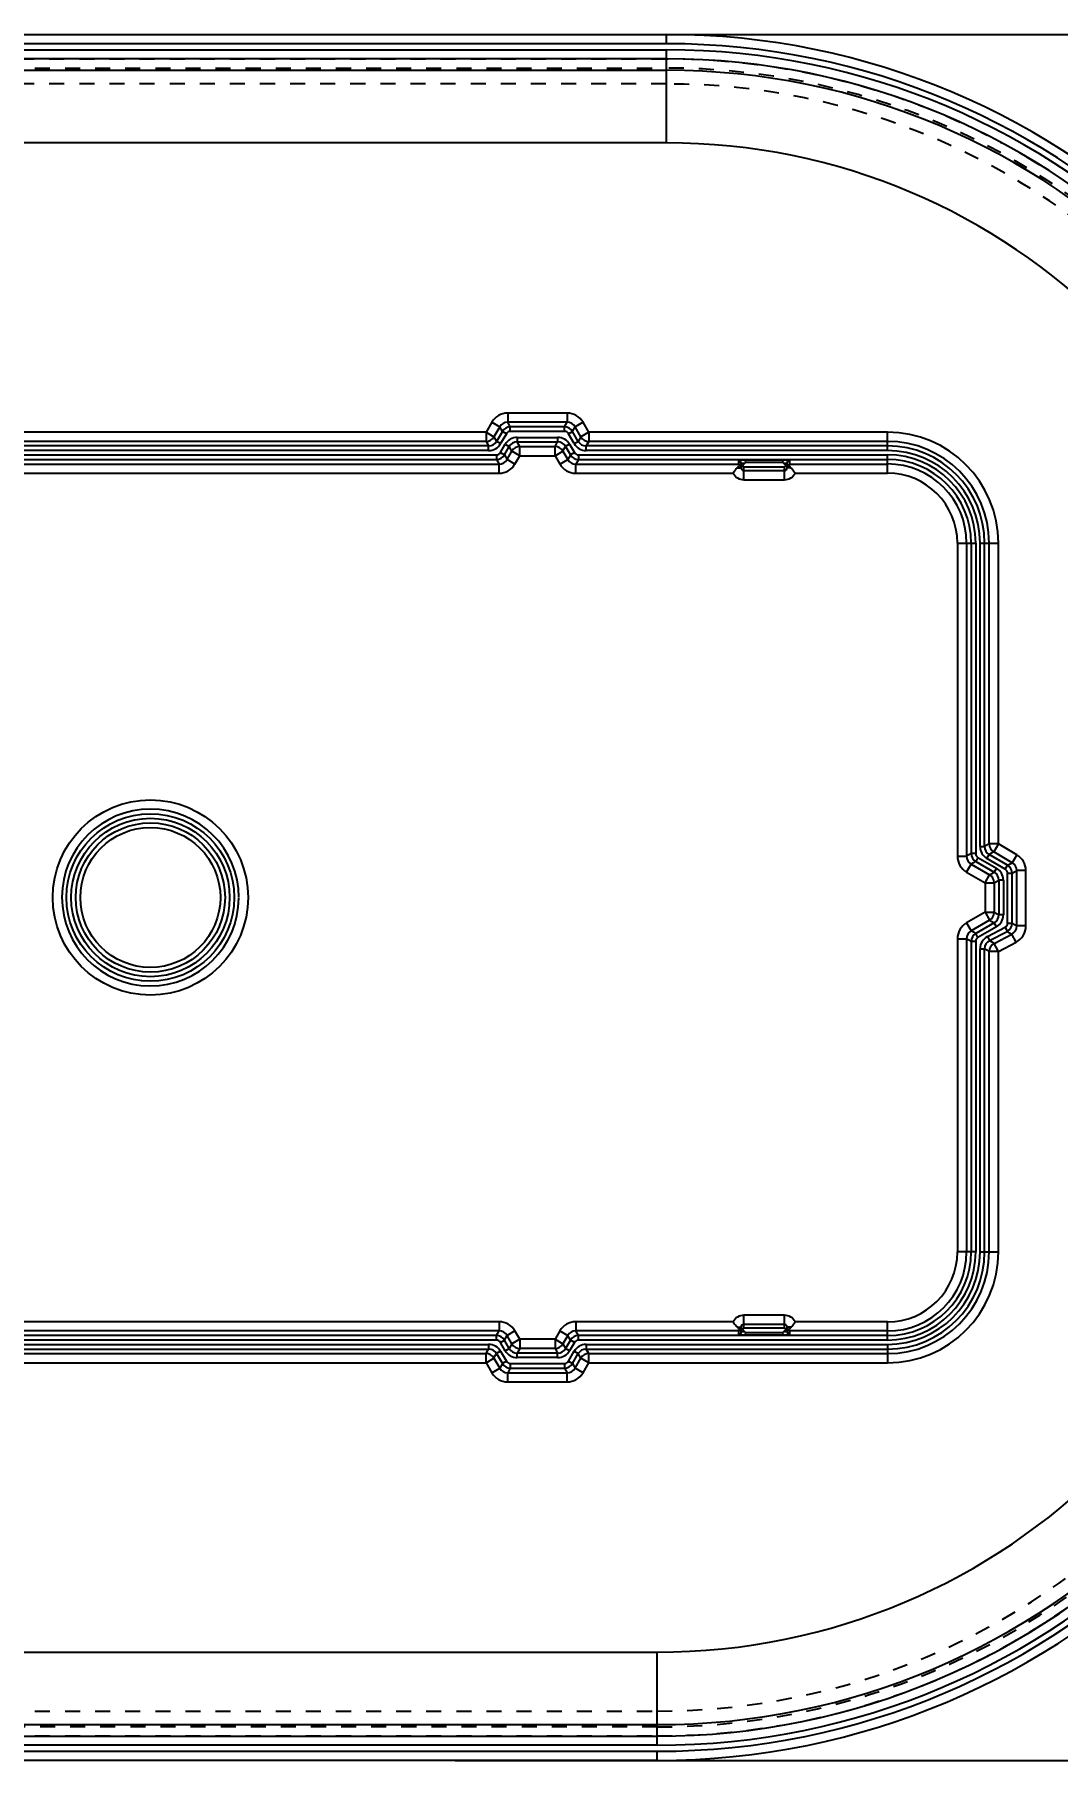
# Model space of a CAD drawing. Header units: millimetres. Extents: x 835 to 1873, y -1769 to 372.
# Drawn here: x 1616.9 to 1727.9, y -22.6 to 164.8 of the extents above; entities that cross this region are included whole.
import ezdxf

# ---------------------------------------------------------------- set-up
doc = ezdxf.new("R2010")
doc.units = ezdxf.units.MM
doc.header["$LTSCALE"] = 16.335
doc.header["$PDMODE"] = 3
doc.header["$PDSIZE"] = 0.3125
doc.linetypes.add('HIDDEN', pattern=[0.2, 0.1, -0.1])
doc.layers.get('0').update_dxf_attribs({"linetype": 'CONTINUOUS'})
doc.layers.get('Defpoints').update_dxf_attribs({"linetype": 'CONTINUOUS'})
doc.layers.add('DEFAULT_2', color=8, linetype='HIDDEN')
doc.styles.get("Standard").update_dxf_attribs({"font": 'txt', "width": 0.8})
doc.dimstyles.get("Standard").update_dxf_attribs({"dimtxt": 0.15625, "dimasz": 0.1875, "dimexe": 0.125, "dimexo": 0.0625, "dimtad": 0, "dimtih": 1, "dimtoh": 1, "dimdsep": 46, "dimtxsty": 'Standard', "dimcen": 0.09, "dimadec": 0, "dimazin": 0, "dimtp": 0.01, "dimtm": 0.01, "dimtfac": 1, "dimtofl": 0, "dimtmove": 0, "dimatfit": 3, "dimfxl": 0, "dimtolj": 1, "dimarcsym": 0})

# ---------------------------------------------------------------- blocks, each defined once
blk = doc.blocks.new('*D7')
at = {"color": 4, "lineweight": -2}
for p, q in [((1662.55, 164.84), (1792.43, 164.84)), ((1792.43, 158.84), (1792.43, 82.47)), ((1792.43, -16.61), (1792.43, 52.6)), ((1662.55, -22.61), (1792.43, -22.61))]:
    blk.add_line(p, q, dxfattribs=at)
at = {"color": 4}
for points in [[(1791.43, 158.84), (1793.43, 158.84), (1792.43, 164.84)], [(1791.43, -16.61), (1793.43, -16.61), (1792.43, -22.61)]]:
    blk.add_solid(points, dxfattribs=at)
at = {"layer": 'Defpoints', "color": 0}
for p in [(1662.55, 164.84), (1662.55, -22.61), (1792.43, -22.61)]:
    blk.add_point(p, dxfattribs=at)
at = {"color": 6, "insert": (1792.43, 67.53), "char_height": 8, "attachment_point": 5, "rotation": 90}
blk.add_mtext('\\A1;187.45', dxfattribs=at)

msp = doc.modelspace()

# ---------------------------------------------------------------- linework, layer by layer
at = {"color": 7, "linetype": 'Continuous'}
for p, q in [((1574.455, 164.842), (1685.455, 164.842)), ((1685.455, 163.842), (1574.455, 163.842)), ((1574.455, 163.183), (1685.455, 163.183)), ((1685.455, 163.842), (1685.455, 164.842)), ((1685.455, 153.074), (1685.455, 163.183)), ((1685.455, 162.198), (1574.455, 162.198)), ((1574.455, 160.953), (1685.455, 160.953)), ((1685.455, 153.074), (1574.455, 153.074)), ((1668.233, 123.726), (1668.233, 122.73)), ((1674.681, 123.726), (1668.233, 123.726)), ((1674.681, 123.726), (1674.681, 122.73)), ((1666.507, 122.73), (1665.882, 121.646)), ((1666.507, 122.73), (1667.37, 122.232)), ((1667.37, 122.232), (1666.744, 121.148)), ((1667.654, 121.739), (1667.37, 122.232)), ((1674.681, 122.73), (1668.233, 122.73)), ((1668.517, 122.237), (1668.233, 122.73)), ((1668.517, 121.739), (1668.517, 122.237)), ((1674.397, 122.237), (1668.517, 122.237)), ((1674.397, 122.237), (1674.681, 122.73)), ((1674.397, 121.739), (1674.397, 122.237)), ((1675.26, 121.739), (1675.544, 122.232)), ((1676.407, 122.73), (1675.544, 122.232)), ((1676.17, 121.148), (1675.544, 122.232)), ((1677.032, 121.646), (1676.407, 122.73)), ((1666.166, 120.157), (1592.744, 120.157)), ((1665.882, 121.646), (1593.028, 121.646)), ((1665.882, 120.65), (1593.028, 120.65)), ((1665.882, 121.646), (1665.882, 120.65)), ((1665.882, 121.646), (1666.744, 121.148)), ((1665.882, 120.65), (1666.166, 120.157)), ((1666.166, 119.659), (1666.166, 120.157)), ((1666.744, 121.148), (1667.029, 120.656)), ((1667.654, 121.739), (1667.029, 120.656)), ((1667.46, 120.407), (1667.029, 120.656)), ((1667.445, 119.437), (1667.966, 120.341)), ((1668.086, 121.49), (1667.46, 120.407)), ((1668.086, 121.49), (1667.654, 121.739)), ((1667.876, 119.188), (1668.398, 120.092)), ((1667.966, 120.341), (1668.398, 120.092)), ((1668.682, 119.599), (1668.398, 120.092)), ((1674.397, 121.739), (1668.517, 121.739)), ((1669.26, 121.088), (1669.26, 120.59)), ((1669.26, 121.088), (1673.654, 121.088)), ((1669.26, 120.59), (1673.654, 120.59)), ((1669.545, 120.097), (1669.26, 120.59)), ((1669.545, 119.101), (1669.545, 120.097)), ((1669.545, 120.097), (1673.369, 120.097)), ((1673.369, 120.097), (1673.654, 120.59)), ((1673.369, 119.101), (1673.369, 120.097)), ((1673.654, 121.088), (1673.654, 120.59)), ((1674.232, 119.599), (1674.516, 120.092)), ((1674.948, 120.341), (1674.516, 120.092)), ((1674.516, 120.092), (1675.038, 119.188)), ((1674.828, 121.49), (1675.26, 121.739)), ((1675.454, 120.407), (1674.828, 121.49)), ((1674.948, 120.341), (1675.469, 119.437)), ((1675.885, 120.656), (1675.26, 121.739)), ((1675.454, 120.407), (1675.885, 120.656)), ((1676.17, 121.148), (1675.885, 120.656)), ((1677.032, 121.646), (1676.17, 121.148)), ((1677.032, 120.65), (1676.748, 120.157)), ((1676.748, 119.659), (1676.748, 120.157)), ((1709.455, 120.157), (1676.748, 120.157)), ((1677.032, 121.646), (1677.032, 120.65)), ((1709.455, 121.646), (1677.032, 121.646)), ((1709.455, 120.65), (1677.032, 120.65)), ((1709.455, 119.659), (1709.455, 121.646)), ((1591.612, 118.197), (1667.298, 118.197)), ((1591.896, 119.188), (1667.013, 119.188)), ((1591.896, 118.69), (1667.013, 118.69)), ((1666.166, 119.659), (1592.744, 119.659)), ((1667.013, 119.188), (1667.013, 118.69)), ((1667.013, 118.69), (1667.298, 118.197)), ((1667.298, 117.201), (1667.298, 118.197)), ((1667.445, 119.437), (1667.876, 119.188)), ((1667.876, 119.188), (1668.16, 118.696)), ((1668.16, 118.696), (1668.682, 119.599)), ((1669.023, 118.197), (1668.16, 118.696)), ((1669.545, 119.101), (1668.682, 119.599)), ((1669.023, 118.197), (1669.545, 119.101)), ((1669.545, 119.101), (1673.369, 119.101)), ((1673.369, 119.101), (1674.232, 119.599)), ((1673.369, 119.101), (1673.891, 118.197)), ((1673.891, 118.197), (1674.754, 118.696)), ((1674.232, 119.599), (1674.754, 118.696)), ((1675.038, 119.188), (1674.754, 118.696)), ((1675.469, 119.437), (1675.038, 119.188)), ((1675.901, 118.69), (1675.616, 118.197)), ((1675.616, 117.201), (1675.616, 118.197)), ((1675.616, 118.197), (1693.267, 118.197)), ((1675.901, 119.188), (1675.901, 118.69)), ((1675.901, 119.188), (1709.455, 119.188)), ((1675.901, 118.69), (1709.455, 118.69)), ((1709.455, 119.659), (1676.748, 119.659)), ((1693.267, 118.603), (1693.267, 118.197)), ((1693.461, 118.095), (1693.379, 118.014)), ((1693.567, 118.298), (1693.977, 118.298)), ((1693.567, 117.794), (1693.567, 118.298)), ((1693.668, 117.989), (1693.858, 118.179)), ((1693.858, 118.179), (1693.977, 118.298)), ((1693.99, 118.642), (1698.145, 118.642)), ((1694.062, 118.388), (1698.072, 118.388)), ((1698.158, 118.298), (1698.567, 118.298)), ((1698.276, 118.179), (1698.158, 118.298)), ((1698.467, 117.989), (1698.276, 118.179)), ((1698.567, 117.794), (1698.567, 118.298)), ((1698.674, 118.095), (1698.755, 118.014)), ((1698.867, 118.197), (1698.867, 118.603)), ((1698.867, 118.197), (1709.455, 118.197)), ((1709.455, 117.201), (1709.455, 119.188)), ((1591.612, 117.201), (1667.298, 117.201)), ((1675.616, 117.201), (1692.709, 117.201)), ((1693.278, 117.912), (1693.16, 117.794)), ((1693.16, 117.794), (1693.567, 117.794)), ((1693.379, 118.014), (1693.278, 117.912)), ((1693.867, 117.89), (1698.267, 117.89)), ((1693.867, 116.489), (1693.867, 117.89)), ((1693.867, 117.485), (1698.267, 117.485)), ((1693.867, 116.489), (1698.267, 116.489)), ((1698.267, 116.489), (1698.267, 117.89)), ((1698.975, 117.794), (1698.567, 117.794)), ((1698.755, 118.014), (1698.856, 117.912)), ((1698.856, 117.912), (1698.975, 117.794)), ((1699.425, 117.201), (1709.455, 117.201)), ((1717.038, 109.618), (1719.025, 109.618)), ((1717.038, 109.618), (1717.038, 75.605)), ((1718.035, 109.618), (1718.035, 75.605)), ((1718.527, 109.618), (1718.527, 75.889)), ((1719.025, 109.618), (1719.025, 75.889)), ((1719.497, 109.618), (1721.484, 109.618)), ((1719.497, 76.648), (1719.497, 109.618)), ((1719.995, 76.648), (1719.995, 109.618)), ((1720.487, 76.93), (1720.487, 109.618)), ((1721.484, 76.93), (1721.484, 109.618)), ((1720.487, 76.93), (1719.995, 76.648)), ((1721.484, 76.93), (1720.487, 76.93)), ((1721.484, 76.93), (1720.98, 76.071)), ((1723.489, 75.755), (1721.484, 76.93)), ((1717.038, 75.605), (1718.035, 75.605)), ((1718.527, 75.889), (1718.035, 75.605)), ((1719.025, 75.889), (1718.527, 75.889)), ((1719.025, 75.027), (1718.533, 74.742)), ((1719.274, 75.458), (1719.025, 75.027)), ((1719.025, 75.027), (1721.029, 73.87)), ((1719.274, 75.458), (1721.278, 74.301)), ((1719.497, 76.648), (1719.995, 76.648)), ((1720.235, 75.359), (1720.487, 75.788)), ((1722.24, 74.183), (1720.235, 75.359)), ((1720.98, 76.071), (1720.487, 75.788)), ((1722.492, 74.613), (1720.487, 75.788)), ((1722.985, 74.895), (1720.98, 76.071)), ((1723.489, 75.755), (1722.985, 74.895)), ((1718.035, 73.879), (1718.533, 74.742)), ((1718.035, 73.879), (1720.038, 72.722)), ((1718.533, 74.742), (1720.537, 73.585)), ((1720.038, 72.722), (1720.537, 73.585)), ((1720.537, 73.585), (1721.029, 73.87)), ((1721.278, 74.301), (1721.029, 73.87)), ((1722.24, 74.183), (1722.492, 74.613)), ((1722.487, 73.753), (1722.985, 73.753)), ((1722.487, 68.323), (1722.487, 73.753)), ((1722.492, 74.613), (1722.985, 74.895)), ((1722.985, 73.753), (1723.477, 74.036)), ((1722.985, 68.323), (1722.985, 73.753)), ((1724.474, 74.036), (1723.477, 74.036)), ((1723.477, 68.024), (1723.477, 74.036)), ((1724.474, 68.024), (1724.474, 74.036)), ((1720.038, 72.722), (1721.035, 72.722)), ((1720.038, 72.722), (1720.038, 69.513)), ((1721.035, 72.722), (1721.527, 73.007)), ((1721.035, 72.722), (1721.035, 69.513)), ((1722.025, 73.007), (1721.527, 73.007)), ((1721.527, 73.007), (1721.527, 69.228)), ((1722.025, 73.007), (1722.025, 69.228)), ((1720.038, 69.513), (1718.035, 68.356)), ((1720.038, 69.513), (1721.035, 69.513)), ((1720.038, 69.513), (1720.537, 68.65)), ((1721.035, 69.513), (1721.527, 69.228)), ((1718.035, 68.356), (1718.533, 67.493)), ((1720.537, 68.65), (1718.533, 67.493)), ((1719.025, 67.209), (1718.533, 67.493)), ((1721.029, 68.365), (1719.025, 67.209)), ((1721.278, 67.934), (1719.274, 66.777)), ((1720.299, 66.878), (1722.219, 67.881)), ((1720.537, 68.65), (1721.029, 68.365)), ((1721.278, 67.934), (1721.029, 68.365)), ((1722.025, 69.228), (1721.527, 69.228)), ((1722.219, 67.881), (1722.45, 67.44)), ((1722.487, 68.323), (1722.985, 68.323)), ((1722.985, 68.323), (1723.477, 68.024)), ((1724.474, 68.024), (1723.477, 68.024)), ((1717.038, 66.63), (1718.035, 66.63)), ((1717.038, 66.63), (1717.038, 32.618)), ((1718.527, 66.346), (1718.035, 66.63)), ((1718.035, 66.63), (1718.035, 32.618)), ((1719.025, 66.346), (1718.527, 66.346)), ((1718.527, 66.346), (1718.527, 32.618)), ((1719.274, 66.777), (1719.025, 67.209)), ((1719.025, 66.346), (1719.025, 32.618)), ((1720.299, 66.878), (1720.529, 66.436)), ((1720.529, 66.436), (1722.45, 67.44)), ((1721.022, 66.138), (1720.529, 66.436)), ((1721.022, 66.138), (1722.943, 67.141)), ((1721.484, 65.255), (1721.022, 66.138)), ((1721.484, 65.255), (1723.404, 66.258)), ((1722.45, 67.44), (1722.943, 67.141)), ((1723.404, 66.258), (1722.943, 67.141)), ((1719.497, 65.553), (1719.995, 65.553)), ((1719.497, 32.618), (1719.497, 65.553)), ((1720.487, 65.255), (1719.995, 65.553)), ((1719.995, 32.618), (1719.995, 65.553)), ((1721.484, 65.255), (1720.487, 65.255)), ((1720.487, 32.618), (1720.487, 65.255)), ((1721.484, 32.618), (1721.484, 65.255)), ((1719.025, 32.618), (1717.038, 32.618)), ((1719.497, 32.618), (1721.484, 32.618)), ((1667.298, 25.034), (1591.612, 25.034)), ((1667.298, 25.034), (1667.298, 24.038)), ((1692.709, 25.034), (1675.616, 25.034)), ((1675.616, 25.034), (1675.616, 24.038)), ((1693.16, 24.441), (1693.567, 24.441)), ((1693.278, 24.323), (1693.16, 24.441)), ((1693.567, 23.938), (1693.567, 24.441)), ((1698.267, 25.746), (1693.867, 25.746)), ((1693.867, 24.345), (1693.867, 25.746)), ((1698.267, 24.75), (1693.867, 24.75)), ((1698.267, 24.345), (1698.267, 25.746)), ((1698.975, 24.441), (1698.567, 24.441)), ((1698.567, 23.938), (1698.567, 24.441)), ((1698.856, 24.323), (1698.975, 24.441)), ((1709.455, 25.034), (1699.425, 25.034)), ((1709.455, 23.047), (1709.455, 25.034)), ((1667.298, 24.038), (1591.612, 24.038)), ((1667.013, 23.545), (1591.896, 23.545)), ((1667.013, 23.047), (1591.896, 23.047)), ((1592.744, 22.576), (1666.166, 22.576)), ((1666.166, 22.576), (1666.166, 22.078)), ((1667.013, 23.545), (1667.298, 24.038)), ((1667.013, 23.047), (1667.013, 23.545)), ((1667.445, 22.798), (1667.876, 23.047)), ((1667.966, 21.894), (1667.445, 22.798)), ((1667.876, 23.047), (1668.16, 23.54)), ((1668.398, 22.143), (1667.876, 23.047)), ((1669.023, 24.038), (1668.16, 23.54)), ((1668.682, 22.636), (1668.16, 23.54)), ((1668.682, 22.636), (1668.398, 22.143)), ((1669.545, 23.134), (1668.682, 22.636)), ((1669.545, 23.134), (1669.023, 24.038)), ((1673.369, 23.134), (1669.545, 23.134)), ((1669.545, 23.134), (1669.545, 22.138)), ((1673.891, 24.038), (1673.369, 23.134)), ((1673.369, 23.134), (1674.232, 22.636)), ((1673.369, 23.134), (1673.369, 22.138)), ((1673.891, 24.038), (1674.754, 23.54)), ((1674.754, 23.54), (1674.232, 22.636)), ((1674.232, 22.636), (1674.516, 22.143)), ((1675.038, 23.047), (1674.516, 22.143)), ((1675.038, 23.047), (1674.754, 23.54)), ((1675.469, 22.798), (1674.948, 21.894)), ((1675.469, 22.798), (1675.038, 23.047)), ((1693.267, 24.038), (1675.616, 24.038)), ((1675.901, 23.545), (1675.616, 24.038)), ((1709.455, 23.545), (1675.901, 23.545)), ((1675.901, 23.047), (1675.901, 23.545)), ((1709.455, 23.047), (1675.901, 23.047)), ((1676.748, 22.576), (1709.455, 22.576)), ((1676.748, 22.576), (1676.748, 22.078)), ((1693.267, 24.038), (1693.267, 23.633)), ((1693.379, 24.222), (1693.278, 24.323)), ((1693.461, 24.14), (1693.379, 24.222)), ((1693.977, 23.938), (1693.567, 23.938)), ((1693.668, 24.246), (1693.858, 24.056)), ((1693.858, 24.056), (1693.977, 23.938)), ((1698.267, 24.345), (1693.867, 24.345)), ((1698.145, 23.593), (1693.99, 23.593)), ((1698.072, 23.847), (1694.062, 23.847)), ((1698.276, 24.056), (1698.158, 23.938)), ((1698.567, 23.938), (1698.158, 23.938)), ((1698.467, 24.246), (1698.276, 24.056)), ((1698.674, 24.14), (1698.755, 24.222)), ((1698.755, 24.222), (1698.856, 24.323)), ((1709.455, 24.038), (1698.867, 24.038)), ((1698.867, 23.633), (1698.867, 24.038)), ((1709.455, 22.576), (1709.455, 20.589)), ((1592.744, 22.078), (1666.166, 22.078)), ((1593.028, 21.585), (1665.882, 21.585)), ((1665.882, 21.585), (1666.166, 22.078)), ((1665.882, 20.589), (1665.882, 21.585)), ((1665.882, 20.589), (1666.744, 21.087)), ((1666.744, 21.087), (1667.029, 21.58)), ((1666.744, 21.087), (1667.37, 20.003)), ((1667.46, 21.829), (1667.029, 21.58)), ((1667.029, 21.58), (1667.654, 20.496)), ((1667.46, 21.829), (1668.086, 20.745)), ((1668.086, 20.745), (1667.654, 20.496)), ((1667.966, 21.894), (1668.398, 22.143)), ((1669.545, 22.138), (1669.26, 21.645)), ((1673.654, 21.645), (1669.26, 21.645)), ((1669.26, 21.147), (1669.26, 21.645)), ((1673.654, 21.147), (1669.26, 21.147)), ((1673.369, 22.138), (1669.545, 22.138)), ((1673.369, 22.138), (1673.654, 21.645)), ((1673.654, 21.147), (1673.654, 21.645)), ((1674.948, 21.894), (1674.516, 22.143)), ((1674.828, 20.745), (1675.454, 21.829)), ((1674.828, 20.745), (1675.26, 20.496)), ((1675.26, 20.496), (1675.885, 21.58)), ((1675.454, 21.829), (1675.885, 21.58)), ((1675.544, 20.003), (1676.17, 21.087)), ((1676.17, 21.087), (1675.885, 21.58)), ((1677.032, 20.589), (1676.17, 21.087)), ((1676.748, 22.078), (1709.455, 22.078)), ((1677.032, 21.585), (1676.748, 22.078)), ((1677.032, 21.585), (1709.455, 21.585)), ((1677.032, 20.589), (1677.032, 21.585)), ((1593.028, 20.589), (1665.882, 20.589)), ((1665.882, 20.589), (1666.507, 19.505)), ((1666.507, 19.505), (1667.37, 20.003)), ((1667.654, 20.496), (1667.37, 20.003)), ((1668.517, 19.998), (1668.233, 19.505)), ((1668.233, 19.505), (1674.681, 19.505)), ((1668.233, 18.509), (1668.233, 19.505)), ((1668.517, 20.496), (1674.397, 20.496)), ((1668.517, 20.496), (1668.517, 19.998)), ((1668.517, 19.998), (1674.397, 19.998)), ((1674.397, 20.496), (1674.397, 19.998)), ((1674.397, 19.998), (1674.681, 19.505)), ((1674.681, 18.509), (1674.681, 19.505)), ((1675.26, 20.496), (1675.544, 20.003)), ((1676.407, 19.505), (1675.544, 20.003)), ((1676.407, 19.505), (1677.032, 20.589)), ((1677.032, 20.589), (1709.455, 20.589)), ((1668.233, 18.509), (1674.681, 18.509)), ((1574.455, -10.839), (1684.455, -10.839)), ((1684.455, -20.948), (1684.455, -10.839)), ((1684.455, -18.718), (1574.455, -18.718)), ((1574.455, -19.963), (1684.455, -19.963)), ((1684.455, -20.948), (1574.455, -20.948)), ((1574.455, -21.607), (1684.455, -21.607)), ((1684.455, -22.607), (1684.455, -21.607)), ((1684.455, -22.607), (1574.455, -22.607))]:
    msp.add_line(p, q, dxfattribs=at)
for radius in [10.6, 9.1, 8.6, 8.1, 7.6]:
    msp.add_circle((1629.455, 71.118), radius, dxfattribs=at)
for centre, radius, start, end in [((1685.455, 85.118), 79.724, 0, 90), ((1685.455, 85.118), 78.724, 0, 90), ((1685.455, 85.118), 78.065, 0, 90), ((1685.455, 85.118), 77.081, 0, 90), ((1685.455, 85.118), 75.835, 0, 90), ((1685.455, 85.118), 67.957, 0, 90), ((1668.232, 121.735), 1.991, 89.98259, 150.01741), ((1674.682, 121.735), 1.991, 29.98259, 90.01741), ((1668.227, 121.743), 0.987, 89.69124, 150.30876), ((1668.519, 121.237), 1, 90.12541, 149.87459), ((1674.395, 121.237), 1, 30.12541, 89.87459), ((1674.687, 121.743), 0.987, 29.69124, 90.30876), ((1665.877, 121.654), 1.004, 270.26349, 329.73651), ((1666.169, 121.149), 0.991, 269.83608, 330.16392), ((1666.166, 121.153), 1.494, 269.98978, 330.01022), ((1669.26, 119.594), 1.494, 89.98978, 150.01022), ((1668.517, 121.242), 0.498, 89.98078, 150.01922), ((1669.258, 119.599), 0.991, 89.83608, 150.16392), ((1669.549, 119.093), 1.004, 90.26349, 149.73651), ((1673.364, 119.093), 1.004, 30.26349, 89.73651), ((1673.654, 119.594), 1.494, 29.98976, 90.01024), ((1673.656, 119.599), 0.991, 29.83608, 90.16392), ((1674.397, 121.242), 0.498, 29.98078, 90.01922), ((1676.748, 121.153), 1.494, 209.98976, 270.01024), ((1676.745, 121.149), 0.991, 209.83608, 270.16392), ((1677.037, 121.654), 1.004, 210.26349, 269.73651), ((1709.455, 109.618), 12.029, 0, 90), ((1709.455, 109.618), 11.033, 0, 90), ((1709.455, 109.618), 10.54, 0, 90), ((1667.013, 119.686), 0.498, 269.98078, 330.01922), ((1667.011, 119.69), 1, 270.12541, 329.87459), ((1667.303, 119.184), 0.987, 269.69124, 330.30876), ((1667.298, 119.193), 1.991, 269.98259, 330.01741), ((1675.616, 119.193), 1.991, 209.98259, 270.01741), ((1675.611, 119.184), 0.987, 209.69124, 270.30876), ((1675.903, 119.69), 1, 210.12541, 269.87459), ((1675.901, 119.686), 0.498, 209.98078, 270.01922), ((1693.267, 118.306), 0.297, 75.69728, 89.96563), ((1693.195, 117.835), 0.371, 44.25508, 51.69292), ((1692.408, 119.864), 2.217, 315.05257, 318.27037), ((1693.257, 118.296), 0.811, 6.50981, 25.28285), ((1698.878, 118.296), 0.811, 154.71677, 173.49056), ((1699.721, 119.858), 2.209, 221.72481, 224.95447), ((1698.867, 118.306), 0.297, 90.03692, 104.39135), ((1709.455, 109.618), 10.042, 0, 90), ((1709.455, 109.618), 9.571, 0, 90), ((1709.455, 109.618), 9.072, 0, 90), ((1709.455, 109.618), 8.58, 0, 90), ((1693.868, 117.788), 1.299, 206.85191, 269.9539), ((1693.917, 118.236), 0.351, 224.69086, 231.95033), ((1693.867, 117.777), 0.292, 259.87709, 269.98561), ((1698.266, 117.788), 1.299, 270.04593, 333.14826), ((1709.455, 109.618), 7.584, 0, 90), ((1629.455, 71.118), 9.6, 0, 359.63942), ((1721.491, 76.935), 1.004, 180.26127, 239.35873), ((1719.03, 75.604), 1.991, 179.98259, 240.01741), ((1719.022, 75.6), 0.987, 179.69124, 240.30876), ((1719.527, 75.891), 1, 180.12541, 239.87459), ((1719.523, 75.889), 0.498, 179.98078, 240.01922), ((1720.99, 76.648), 1.494, 179.98998, 239.63002), ((1720.986, 76.645), 0.991, 179.83785, 239.78215), ((1722.482, 74.036), 1.991, 359.98298, 59.63703), ((1720.03, 72.718), 1.004, 0.26349, 59.73651), ((1720.536, 73.01), 0.991, 359.83608, 60.16392), ((1720.532, 73.007), 1.494, 359.98978, 60.01022), ((1721.989, 73.754), 0.498, 359.98121, 59.6388), ((1721.985, 73.751), 1, 0.12446, 59.49554), ((1722.49, 74.041), 0.987, 359.69441, 59.9256), ((1720.03, 69.517), 1.004, 300.26349, 359.73651), ((1719.03, 66.631), 1.991, 119.98259, 180.01741), ((1719.022, 66.636), 0.987, 119.69124, 180.30876), ((1720.536, 69.225), 0.991, 299.83608, 0.16392), ((1720.532, 69.228), 1.494, 299.98976, 0.01024), ((1721.989, 68.322), 0.498, 297.56978, 0.02021), ((1721.985, 68.325), 1, 297.71404, 359.87596), ((1722.491, 68.019), 0.987, 297.26044, 0.32956), ((1722.482, 68.024), 1.991, 297.56995, 0.02005), ((1719.527, 66.344), 1, 120.12541, 179.87459), ((1719.523, 66.346), 0.498, 119.98078, 180.01922), ((1720.99, 65.554), 1.494, 117.57792, 180.01207), ((1720.986, 65.556), 0.991, 117.41446, 180.17553), ((1721.492, 65.25), 1.004, 117.86792, 179.72208), ((1684.455, 58.118), 80.724, 270, 0), ((1684.455, 58.118), 79.724, 270, 360), ((1684.455, 58.118), 79.065, 270, 360), ((1684.455, 58.118), 78.081, 270, 0), ((1684.455, 58.118), 76.835, 270, 0), ((1684.455, 58.118), 68.957, 270, 0), ((1709.455, 32.618), 12.029, 270, 0), ((1709.455, 32.618), 11.033, 270, 0), ((1709.455, 32.618), 10.54, 270, 0), ((1709.455, 32.618), 10.042, 270, 0), ((1709.455, 32.618), 9.571, 270, 0), ((1709.455, 32.618), 9.072, 270, 0), ((1709.455, 32.618), 8.58, 270, 0), ((1709.455, 32.618), 7.584, 270, 0), ((1667.298, 23.043), 1.991, 29.98259, 90.01741), ((1675.616, 23.043), 1.991, 89.98259, 150.01741), ((1693.868, 24.447), 1.299, 90.04593, 153.14826), ((1698.266, 24.447), 1.299, 26.85191, 89.9539), ((1698.267, 24.458), 0.292, 79.87709, 89.98561), ((1666.166, 21.082), 1.494, 29.98976, 90.01024), ((1667.011, 22.545), 1, 30.12541, 89.87459), ((1667.013, 22.549), 0.498, 29.98078, 90.01922), ((1667.303, 23.051), 0.987, 29.69124, 90.30876), ((1669.549, 23.142), 1.004, 210.26349, 269.73651), ((1673.364, 23.142), 1.004, 270.26349, 329.73651), ((1675.611, 23.051), 0.987, 89.69124, 150.30876), ((1675.903, 22.545), 1, 90.12541, 149.87459), ((1676.748, 21.082), 1.494, 89.98978, 150.01022), ((1675.901, 22.549), 0.498, 89.98078, 150.01922), ((1693.267, 23.929), 0.297, 270.03692, 284.39135), ((1692.413, 22.377), 2.209, 41.72481, 44.95447), ((1693.257, 23.939), 0.811, 334.71677, 353.49056), ((1699.728, 22.37), 2.219, 135.05382, 138.26844), ((1698.878, 23.939), 0.811, 186.51025, 205.28241), ((1698.217, 23.999), 0.351, 44.69086, 51.95033), ((1698.94, 24.4), 0.371, 224.25508, 231.69292), ((1698.867, 23.928), 0.296, 253.803, 269.99436), ((1665.877, 20.581), 1.004, 30.26349, 89.73651), ((1666.169, 21.086), 0.991, 29.83608, 90.16392), ((1669.26, 22.641), 1.494, 209.98976, 270.01024), ((1668.517, 20.994), 0.498, 209.98078, 270.01922), ((1669.258, 22.636), 0.991, 209.83608, 270.16392), ((1673.656, 22.636), 0.991, 269.83608, 330.16392), ((1673.654, 22.641), 1.494, 269.98978, 330.01022), ((1674.397, 20.994), 0.498, 269.98078, 330.01922), ((1676.745, 21.086), 0.991, 89.83608, 150.16392), ((1677.037, 20.581), 1.004, 90.26349, 149.73651), ((1668.232, 20.5), 1.991, 209.98259, 270.01741), ((1668.227, 20.492), 0.987, 209.69124, 270.30876), ((1668.519, 20.998), 1, 210.12541, 269.87459), ((1674.395, 20.998), 1, 270.12541, 329.87459), ((1674.687, 20.492), 0.987, 269.69124, 330.30876), ((1674.682, 20.5), 1.991, 269.98259, 330.01741)]:
    msp.add_arc(centre, radius, start, end, dxfattribs=at)
for points, knots in [([(1693.267, 118.603), (1693.288, 118.605), (1693.38, 118.615), (1693.472, 118.623), (1693.543, 118.628)], [0, 0, 0, 0, 0.227665, 1, 1, 1, 1]), ([(1693.267, 118.197), (1693.281, 118.195), (1693.337, 118.182), (1693.39, 118.154), (1693.425, 118.127)], [0, 0, 0, 0, 0.2400064, 1, 1, 1, 1]), ([(1693.461, 118.095), (1693.472, 118.087), (1693.513, 118.055), (1693.543, 118.009), (1693.556, 117.974)], [0, 0, 0, 0, 0.2708616, 1, 1, 1, 1]), ([(1693.543, 118.628), (1693.576, 118.63), (1693.725, 118.639), (1693.874, 118.642), (1693.99, 118.642)], [0, 0, 0, 0, 0.2247082, 1, 1, 1, 1]), ([(1693.668, 117.989), (1693.657, 117.997), (1693.618, 118.033), (1693.589, 118.08), (1693.578, 118.116)], [0, 0, 0, 0, 0.2691621, 1, 1, 1, 1]), ([(1698.145, 118.642), (1698.191, 118.642), (1698.36, 118.641), (1698.53, 118.633), (1698.652, 118.624)], [0, 0, 0, 0, 0.2753421, 1, 1, 1, 1]), ([(1698.567, 118.187), (1698.567, 118.151), (1698.555, 118.101), (1698.53, 118.059), (1698.523, 118.048)], [0, 0, 0, 0, 0.7386375, 1, 1, 1, 1]), ([(1698.652, 118.624), (1698.671, 118.622), (1698.743, 118.616), (1698.815, 118.608), (1698.867, 118.603)], [0, 0, 0, 0, 0.2698282, 1, 1, 1, 1]), ([(1698.674, 118.095), (1698.683, 118.104), (1698.72, 118.139), (1698.765, 118.165), (1698.799, 118.179)], [0, 0, 0, 0, 0.2628243, 1, 1, 1, 1]), ([(1693.16, 117.794), (1693.118, 117.752), (1692.95, 117.569), (1692.808, 117.363), (1692.709, 117.201)], [0, 0, 0, 0, 0.2371201, 1, 1, 1, 1]), ([(1693.867, 117.89), (1693.853, 117.892), (1693.793, 117.903), (1693.737, 117.931), (1693.701, 117.959)], [0, 0, 0, 0, 0.2404665, 1, 1, 1, 1]), ([(1698.267, 117.485), (1698.346, 117.485), (1698.507, 117.555), (1698.567, 117.717), (1698.567, 117.794)], [0, 0, 0, 0, 0.5049819, 1, 1, 1, 1]), ([(1698.467, 117.989), (1698.457, 117.979), (1698.419, 117.945), (1698.373, 117.919), (1698.337, 117.906)], [0, 0, 0, 0, 0.2635884, 1, 1, 1, 1]), ([(1698.567, 117.904), (1698.567, 117.939), (1698.58, 117.989), (1698.606, 118.029), (1698.614, 118.039)], [0, 0, 0, 0, 0.7375, 1, 1, 1, 1]), ([(1698.975, 117.794), (1699.016, 117.752), (1699.184, 117.569), (1699.326, 117.363), (1699.425, 117.201)], [0, 0, 0, 0, 0.2371202, 1, 1, 1, 1]), ([(1693.16, 24.441), (1693.118, 24.483), (1692.95, 24.666), (1692.808, 24.872), (1692.709, 25.034)], [0, 0, 0, 0, 0.2371202, 1, 1, 1, 1]), ([(1693.867, 24.75), (1693.789, 24.75), (1693.627, 24.68), (1693.567, 24.518), (1693.567, 24.441)], [0, 0, 0, 0, 0.5049819, 1, 1, 1, 1]), ([(1698.975, 24.441), (1699.016, 24.483), (1699.184, 24.666), (1699.326, 24.872), (1699.425, 25.034)], [0, 0, 0, 0, 0.2371201, 1, 1, 1, 1]), ([(1693.483, 23.611), (1693.464, 23.613), (1693.392, 23.619), (1693.32, 23.627), (1693.267, 23.633)], [0, 0, 0, 0, 0.2699421, 1, 1, 1, 1]), ([(1693.461, 24.14), (1693.451, 24.131), (1693.414, 24.096), (1693.37, 24.07), (1693.335, 24.056)], [0, 0, 0, 0, 0.2628243, 1, 1, 1, 1]), ([(1693.99, 23.593), (1693.943, 23.593), (1693.774, 23.594), (1693.605, 23.602), (1693.483, 23.611)], [0, 0, 0, 0, 0.2752426, 1, 1, 1, 1]), ([(1693.567, 24.331), (1693.567, 24.296), (1693.554, 24.247), (1693.528, 24.206), (1693.52, 24.196)], [0, 0, 0, 0, 0.7375, 1, 1, 1, 1]), ([(1693.567, 24.048), (1693.567, 24.084), (1693.579, 24.134), (1693.604, 24.176), (1693.611, 24.187)], [0, 0, 0, 0, 0.7386375, 1, 1, 1, 1]), ([(1693.668, 24.246), (1693.677, 24.256), (1693.716, 24.291), (1693.762, 24.316), (1693.797, 24.329)], [0, 0, 0, 0, 0.2635884, 1, 1, 1, 1]), ([(1698.593, 23.607), (1698.559, 23.605), (1698.41, 23.596), (1698.261, 23.593), (1698.145, 23.593)], [0, 0, 0, 0, 0.2244178, 1, 1, 1, 1]), ([(1698.267, 24.345), (1698.282, 24.343), (1698.341, 24.332), (1698.397, 24.304), (1698.433, 24.276)], [0, 0, 0, 0, 0.2404665, 1, 1, 1, 1]), ([(1698.467, 24.246), (1698.478, 24.238), (1698.517, 24.203), (1698.545, 24.156), (1698.556, 24.119)], [0, 0, 0, 0, 0.2691621, 1, 1, 1, 1]), ([(1698.674, 24.14), (1698.662, 24.148), (1698.621, 24.18), (1698.591, 24.226), (1698.579, 24.261)], [0, 0, 0, 0, 0.2708616, 1, 1, 1, 1]), ([(1698.867, 23.633), (1698.846, 23.63), (1698.755, 23.62), (1698.664, 23.612), (1698.593, 23.607)], [0, 0, 0, 0, 0.2278589, 1, 1, 1, 1]), ([(1698.867, 24.038), (1698.853, 24.04), (1698.797, 24.053), (1698.744, 24.081), (1698.709, 24.108)], [0, 0, 0, 0, 0.2400064, 1, 1, 1, 1])]:
    msp.add_open_spline(points, degree=3, knots=knots, dxfattribs=at)
for points in [[(1693.508, 118.48), (1693.468, 118.534), (1693.406, 118.577), (1693.34, 118.593)], [(1693.567, 118.298), (1693.567, 118.361), (1693.545, 118.428), (1693.508, 118.48)], [(1693.578, 118.116), (1693.571, 118.139), (1693.567, 118.163), (1693.567, 118.187)], [(1698.567, 118.298), (1698.567, 118.366), (1698.592, 118.438), (1698.635, 118.491)], [(1698.614, 118.039), (1698.631, 118.061), (1698.651, 118.08), (1698.674, 118.095)], [(1698.635, 118.491), (1698.675, 118.54), (1698.733, 118.578), (1698.794, 118.593)], [(1698.799, 118.179), (1698.821, 118.187), (1698.844, 118.194), (1698.867, 118.197)], [(1693.556, 117.974), (1693.563, 117.951), (1693.567, 117.927), (1693.567, 117.904)], [(1693.567, 117.794), (1693.567, 117.723), (1693.593, 117.648), (1693.638, 117.594)], [(1693.638, 117.594), (1693.682, 117.541), (1693.748, 117.502), (1693.816, 117.489)], [(1698.337, 117.906), (1698.314, 117.898), (1698.291, 117.893), (1698.267, 117.89)], [(1698.523, 118.048), (1698.508, 118.026), (1698.488, 118.006), (1698.467, 117.989)], [(1698.496, 24.641), (1698.452, 24.694), (1698.386, 24.734), (1698.318, 24.746)], [(1698.567, 24.441), (1698.567, 24.512), (1698.541, 24.587), (1698.496, 24.641)], [(1693.335, 24.056), (1693.313, 24.048), (1693.29, 24.041), (1693.267, 24.038)], [(1693.499, 23.744), (1693.46, 23.695), (1693.402, 23.657), (1693.341, 23.642)], [(1693.52, 24.196), (1693.504, 24.174), (1693.483, 24.156), (1693.461, 24.14)], [(1693.567, 23.938), (1693.567, 23.869), (1693.542, 23.797), (1693.499, 23.744)], [(1693.611, 24.187), (1693.627, 24.209), (1693.646, 24.23), (1693.668, 24.246)], [(1693.797, 24.329), (1693.82, 24.337), (1693.843, 24.342), (1693.867, 24.345)], [(1698.556, 24.119), (1698.563, 24.096), (1698.567, 24.072), (1698.567, 24.048)], [(1698.579, 24.261), (1698.571, 24.284), (1698.567, 24.308), (1698.567, 24.331)], [(1698.567, 23.938), (1698.567, 23.862), (1698.598, 23.783), (1698.65, 23.728)], [(1698.65, 23.728), (1698.686, 23.689), (1698.734, 23.659), (1698.785, 23.644)]]:
    msp.add_open_spline(points, degree=3, dxfattribs=at)
at = {"layer": 'DEFAULT_2', "color": 8, "linetype": 'HIDDEN'}
for p, q in [((1685.455, 162.181), (1574.455, 162.181)), ((1574.455, 161.196), (1685.455, 161.196)), ((1685.455, 159.476), (1574.455, 159.476)), ((1574.455, -17.241), (1684.455, -17.241)), ((1684.455, -18.961), (1574.455, -18.961)), ((1574.455, -19.946), (1684.455, -19.946))]:
    msp.add_line(p, q, dxfattribs=at)
for centre, radius, start, end in [((1685.455, 85.118), 77.063, 0, 90), ((1685.455, 85.118), 76.078, 0, 90), ((1685.455, 85.118), 74.358, 0, 90), ((1684.455, 58.118), 78.063, 270, 360), ((1684.455, 58.118), 77.078, 270, 0), ((1684.455, 58.118), 75.358, 270, 0)]:
    msp.add_arc(centre, radius, start, end, dxfattribs=at)

# ---------------------------------------------------------------- dimensions: what is measured, and where the dimension line sits
at = {"color": 2}
dim = msp.add_linear_dim(base=(1792.427, -22.607), p1=(1662.547, 164.842), p2=(1662.547, -22.607), angle=90, dimstyle='Standard', override={"dimtxt": 8, "dimasz": 6, "dimexe": 0, "dimexo": 0, "dimgap": 0, "dimtih": 0, "dimtoh": 0, "dimzin": 0, "dimcen": 0, "dimclrd": 4, "dimclre": 4, "dimclrt": 6, "dimtp": 0, "dimtm": 0, "dimtzin": 0}, dxfattribs=at)
dim.commit()
dim.dimension.update_dxf_attribs({"geometry": '*D7', "text_midpoint": (1792.427, 67.535), "dimtype": 160})

doc.saveas('drawing.dxf')
